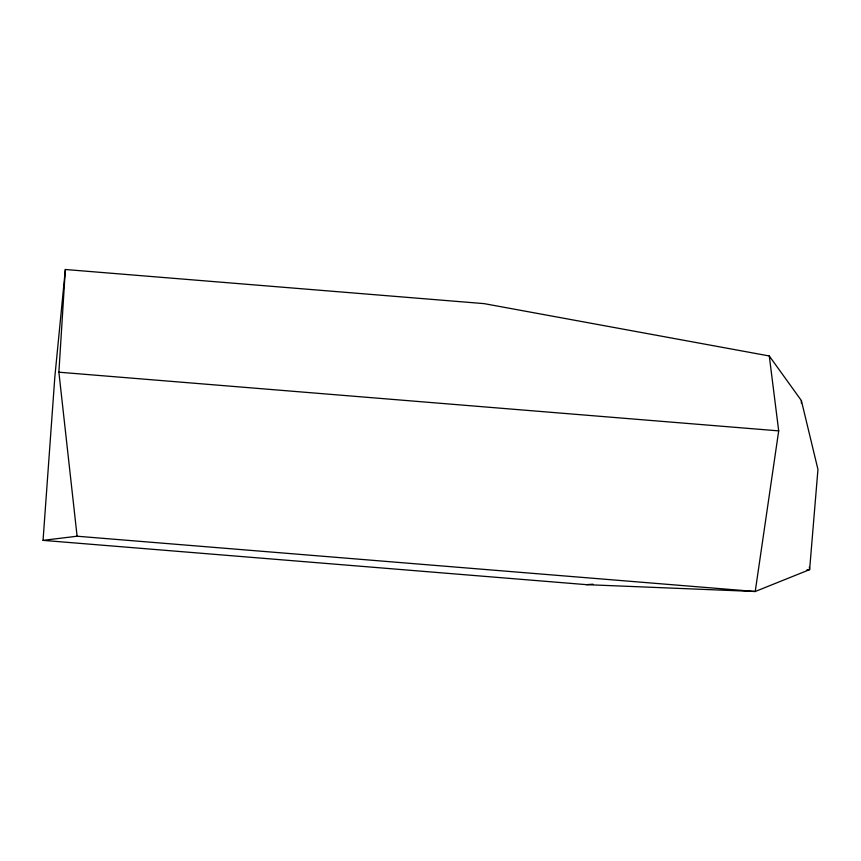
<?xml version="1.0" encoding="UTF-8"?>
<svg xmlns="http://www.w3.org/2000/svg" width="861" height="861" viewBox="0 0 861 861"><rect width="100%" height="100%" fill="white"/><g stroke="black" fill="none" stroke-linecap="round" stroke-linejoin="round"><path stroke-width="1.29" d="M43.05 540.364L54.846 376.838L65.35 269.504L484.13 303.632L769.282 355.97L801.365 400.548L817.95 469.428L809.62 569.627L755.226 591.496L586.384 584.651L43.05 540.364L77.103 536.22L755.226 591.496L778.699 430.877L769.282 355.97M77.103 536.22L58.882 372.2L65.35 269.504M586.384 584.651L593.068 584.199M806.94 569.81L809.62 569.627L809.362 566.979M58.882 372.2L778.699 430.877M801.365 400.548L801.397 403.228"/></g></svg>
